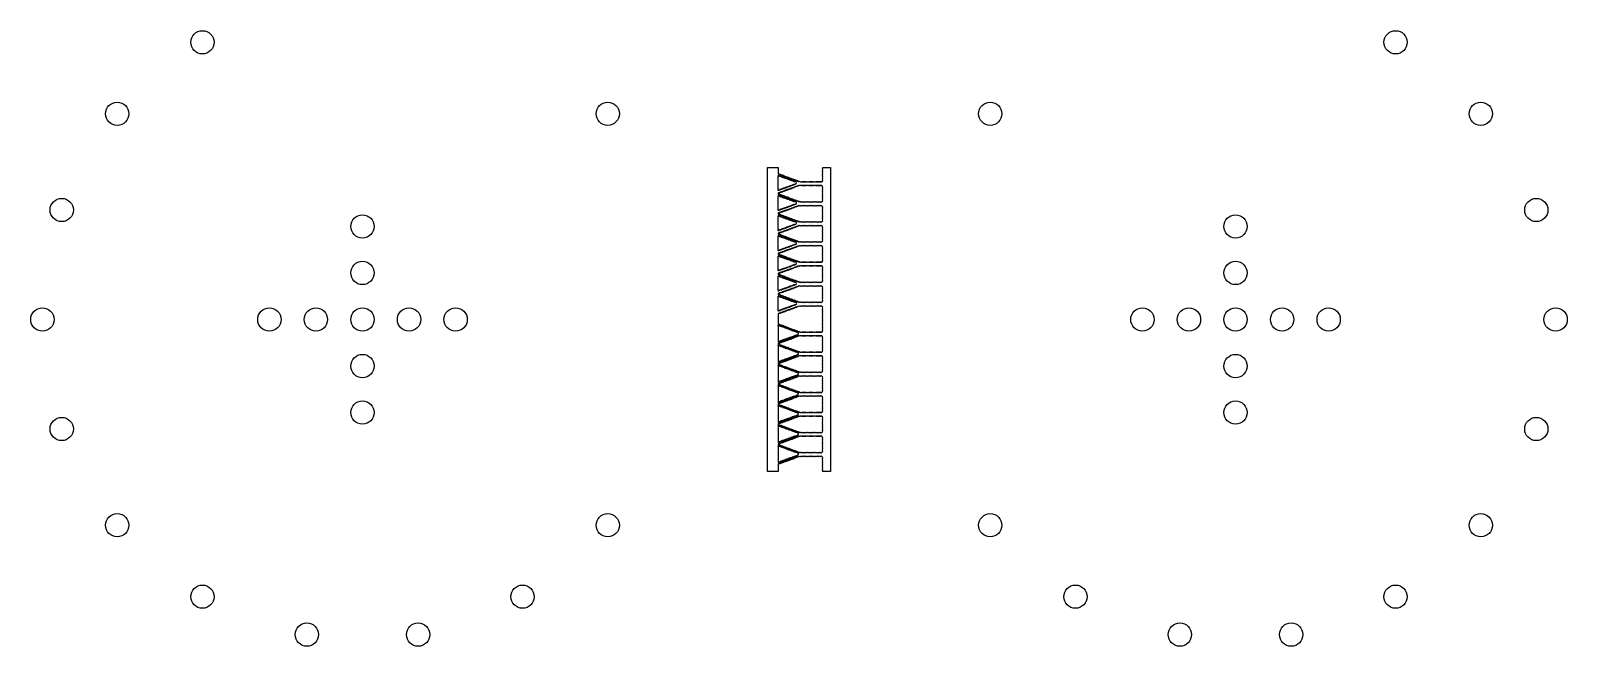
# Model space of a CAD drawing. Header units: millimetres. Extents: x -47.5 to 47.5, y -38.1 to 38.1.
# Drawn here: x -16.1 to -2.9, y -38.06 to -32.77 of the extents above; entities that cross this region are included whole.
import ezdxf

# ---------------------------------------------------------------- set-up
doc = ezdxf.new("R2010")
doc.units = ezdxf.units.MM
doc.header["$MEASUREMENT"] = 0
doc.layers.add('L1', color=7, linetype='Continuous')

msp = doc.modelspace()

# ---------------------------------------------------------------- linework, layer by layer
at = {"layer": 'L1'}
for points in [[(-9.507, -34.058, 1), (-9.496, -34.062), (-9.496, -34.062, 0.93803), (-9.484, -34.062, 0.92653), (-9.472, -34.062, 0.92653), (-9.46, -34.062, 0.92653), (-9.448, -34.062, 0.92653), (-9.436, -34.062, 0.92653), (-9.424, -34.062, 0.92653), (-9.412, -34.062, 0.92653), (-9.4, -34.062, 0.92653), (-9.388, -34.062, 0.92653), (-9.376, -34.062, 0.92653), (-9.364, -34.062, 0.92653), (-9.352, -34.062, 0.92653), (-9.34, -34.062, 0.92653), (-9.328, -34.062, 0.92653), (-9.316, -34.062, 0.92653), (-9.304, -34.062, 0.92653), (-9.304, -34.05, 0.92653), (-9.304, -34.038, 0.92653), (-9.304, -34.026, 0.92653), (-9.304, -34.014, 0.92653), (-9.304, -34.002, 0.92653), (-9.304, -33.99, 0.92653), (-9.304, -33.978, 0.92653), (-9.304, -33.966, 0.92653), (-9.304, -33.954, 0.574857), (-9.3, -33.945), (-9.283, -33.945), (-9.233, -33.945), (-9.233, -36.555), (-9.283, -36.555), (-9.299, -36.555, 0.315345), (-9.304, -36.551, 0.92653), (-9.304, -36.539, 0.92653), (-9.304, -36.527, 0.92653), (-9.304, -36.515, 0.92653), (-9.304, -36.503, 0.92653), (-9.304, -36.491, 0.92653), (-9.304, -36.479, 0.92653), (-9.304, -36.467, 0.92653), (-9.304, -36.455, 0.92653), (-9.304, -36.443, 0.92653), (-9.304, -36.431, 0.92653), (-9.316, -36.431, 0.92653), (-9.328, -36.431, 0.92653), (-9.34, -36.431, 0.92653), (-9.352, -36.431, 0.92653), (-9.364, -36.431, 0.92653), (-9.376, -36.431, 0.92653), (-9.388, -36.431, 0.92653), (-9.4, -36.431, 0.92653), (-9.412, -36.431, 0.92653), (-9.424, -36.431, 0.92653), (-9.436, -36.431, 0.92653), (-9.448, -36.431, 0.92653), (-9.46, -36.431, 0.92653), (-9.472, -36.431, 0.92653), (-9.484, -36.431, 0.92653), (-9.496, -36.431, 0.760576), (-9.507, -36.429, 0.667376), (-9.515, -36.436, 1), (-9.526, -36.44, 1), (-9.538, -36.444, 1), (-9.549, -36.449, 1), (-9.56, -36.453, 1), (-9.571, -36.457, 1), (-9.583, -36.461, 1), (-9.594, -36.465, 1), (-9.605, -36.469, 1), (-9.617, -36.473, 1), (-9.628, -36.477, 1), (-9.639, -36.481, 1), (-9.65, -36.486, 1), (-9.662, -36.49, 1), (-9.673, -36.494, 0.531679), (-9.683, -36.491), (-9.683, -36.501), (-9.683, -36.555), (-9.693, -36.555), (-9.703, -36.555), (-9.723, -36.555), (-9.773, -36.555), (-9.773, -33.945), (-9.723, -33.945), (-9.703, -33.945), (-9.693, -33.945), (-9.683, -33.945), (-9.682, -34, 0.331003), (-9.676, -33.996, 1), (-9.665, -34, 1), (-9.654, -34.004, 1), (-9.643, -34.008, 1), (-9.631, -34.012, 1), (-9.62, -34.017, 1), (-9.609, -34.021, 1), (-9.597, -34.025, 1), (-9.586, -34.029, 1), (-9.575, -34.033, 1), (-9.564, -34.037, 1), (-9.552, -34.041, 1), (-9.541, -34.045, 1), (-9.53, -34.049, 1), (-9.518, -34.054, 1)], [(-9.571, -34.058, 1), (-9.582, -34.054, 1), (-9.594, -34.05, 1), (-9.605, -34.045, 1), (-9.616, -34.041, 1), (-9.627, -34.037, 1), (-9.639, -34.033, 1), (-9.65, -34.029, 1), (-9.661, -34.025, 1), (-9.673, -34.021, 1), (-9.684, -34.017), (-9.684, -34.136, 1), (-9.673, -34.132, 1), (-9.661, -34.128, 1), (-9.65, -34.123, 1), (-9.639, -34.119, 1), (-9.627, -34.115, 1), (-9.616, -34.111, 1), (-9.605, -34.107, 1), (-9.594, -34.103, 1), (-9.582, -34.099, 1), (-9.571, -34.095, 1), (-9.56, -34.091, 1), (-9.549, -34.087, 1), (-9.537, -34.082, 1.225852), (-9.527, -34.076, 1.225852), (-9.537, -34.07, 1), (-9.549, -34.066, 1), (-9.56, -34.062, 1)], [(-9.571, -34.23, 1), (-9.582, -34.226, 1), (-9.594, -34.222, 1), (-9.605, -34.218, 1), (-9.616, -34.214, 1), (-9.627, -34.21, 1), (-9.639, -34.206, 1), (-9.65, -34.202, 1), (-9.661, -34.198, 1), (-9.673, -34.194, 1), (-9.684, -34.189), (-9.684, -34.308, 1), (-9.673, -34.304, 1), (-9.661, -34.3, 1), (-9.65, -34.296, 1), (-9.639, -34.292, 1), (-9.627, -34.288, 1), (-9.616, -34.284, 1), (-9.605, -34.28, 1), (-9.594, -34.276, 1), (-9.582, -34.272, 1), (-9.571, -34.267, 1), (-9.56, -34.263, 1), (-9.549, -34.259, 1), (-9.537, -34.255, 1.225852), (-9.527, -34.249, 1.225852), (-9.537, -34.243, 1), (-9.549, -34.239, 1), (-9.56, -34.235, 1)], [(-9.304, -34.235, 0.92653), (-9.304, -34.223, 0.92653), (-9.304, -34.211, 0.92653), (-9.304, -34.199, 0.92653), (-9.304, -34.187, 0.92653), (-9.304, -34.175, 0.92653), (-9.304, -34.163, 0.92653), (-9.304, -34.151, 0.92653), (-9.304, -34.139, 0.92653), (-9.304, -34.127, 0.92653), (-9.304, -34.115, 0.92653), (-9.304, -34.103, 0.92653), (-9.316, -34.103, 0.92653), (-9.328, -34.103, 0.92653), (-9.34, -34.103, 0.92653), (-9.352, -34.103, 0.92653), (-9.364, -34.103, 0.92653), (-9.376, -34.103, 0.92653), (-9.388, -34.103, 0.92653), (-9.4, -34.103, 0.92653), (-9.412, -34.103, 0.92653), (-9.424, -34.103, 0.92653), (-9.436, -34.103, 0.92653), (-9.448, -34.103, 0.92653), (-9.46, -34.103, 0.92653), (-9.472, -34.103, 0.92653), (-9.484, -34.103, 0.92653), (-9.496, -34.103, 0.760576), (-9.507, -34.101, 0.667376), (-9.515, -34.108, 1), (-9.526, -34.112, 1), (-9.538, -34.117, 1), (-9.549, -34.121, 1), (-9.56, -34.125, 1), (-9.571, -34.129, 1), (-9.583, -34.133, 1), (-9.594, -34.137, 1), (-9.605, -34.141, 1), (-9.617, -34.145, 1), (-9.628, -34.149, 1), (-9.639, -34.154, 1), (-9.65, -34.158, 1), (-9.662, -34.162, 1), (-9.673, -34.166, 0.531679), (-9.683, -34.163), (-9.683, -34.173, 0.342827), (-9.676, -34.169, 1), (-9.665, -34.173, 1), (-9.654, -34.177, 1), (-9.643, -34.181, 1), (-9.631, -34.185, 1), (-9.62, -34.189, 1), (-9.609, -34.193, 1), (-9.597, -34.197, 1), (-9.586, -34.202, 1), (-9.575, -34.206, 1), (-9.564, -34.21, 1), (-9.552, -34.214, 1), (-9.541, -34.218, 1), (-9.53, -34.222, 1), (-9.518, -34.226, 1), (-9.507, -34.23, 1), (-9.496, -34.234), (-9.496, -34.235, 0.93803), (-9.484, -34.235, 0.92653), (-9.472, -34.235, 0.92653), (-9.46, -34.235, 0.92653), (-9.448, -34.235, 0.92653), (-9.436, -34.235, 0.92653), (-9.424, -34.235, 0.92653), (-9.412, -34.235, 0.92653), (-9.4, -34.235, 0.92653), (-9.388, -34.235, 0.92653), (-9.376, -34.235, 0.92653), (-9.364, -34.235, 0.92653), (-9.352, -34.235, 0.92653), (-9.34, -34.235, 0.92653), (-9.328, -34.235, 0.92653), (-9.316, -34.235, 0.92653), (-9.304, -34.235, -26.022609)], [(-9.304, -34.407, 0.92653), (-9.304, -34.395, 0.92653), (-9.304, -34.383, 0.92653), (-9.304, -34.372, 0.92653), (-9.304, -34.36, 0.92653), (-9.304, -34.348, 0.92653), (-9.304, -34.336, 0.92653), (-9.304, -34.324, 0.92653), (-9.304, -34.312, 0.92653), (-9.304, -34.3, 0.92653), (-9.304, -34.288, 0.92653), (-9.304, -34.276, 0.92653), (-9.316, -34.276, 0.92653), (-9.328, -34.276, 0.92653), (-9.34, -34.276, 0.92653), (-9.352, -34.276, 0.92653), (-9.364, -34.276, 0.92653), (-9.376, -34.276, 0.92653), (-9.388, -34.276, 0.92653), (-9.4, -34.276, 0.92653), (-9.412, -34.276, 0.92653), (-9.424, -34.276, 0.92653), (-9.436, -34.276, 0.92653), (-9.448, -34.276, 0.92653), (-9.46, -34.276, 0.92653), (-9.472, -34.276, 0.92653), (-9.484, -34.276, 0.92653), (-9.496, -34.276, 0.760576), (-9.507, -34.274, 0.667376), (-9.515, -34.281, 1), (-9.526, -34.285, 1), (-9.538, -34.289, 1), (-9.549, -34.293, 1), (-9.56, -34.297, 1), (-9.571, -34.302, 1), (-9.583, -34.306, 1), (-9.594, -34.31, 1), (-9.605, -34.314, 1), (-9.617, -34.318, 1), (-9.628, -34.322, 1), (-9.639, -34.326, 1), (-9.65, -34.33, 1), (-9.662, -34.334, 1), (-9.673, -34.339, 0.531679), (-9.683, -34.336), (-9.683, -34.345, 0.342827), (-9.676, -34.341, 1), (-9.665, -34.346, 1), (-9.654, -34.35, 1), (-9.643, -34.354, 1), (-9.631, -34.358, 1), (-9.62, -34.362, 1), (-9.609, -34.366, 1), (-9.597, -34.37, 1), (-9.586, -34.374, 1), (-9.575, -34.378, 1), (-9.564, -34.383, 1), (-9.552, -34.387, 1), (-9.541, -34.391, 1), (-9.53, -34.395, 1), (-9.518, -34.399, 1), (-9.507, -34.403, 1), (-9.496, -34.407), (-9.496, -34.407, 0.93803), (-9.484, -34.407, 0.92653), (-9.472, -34.407, 0.92653), (-9.46, -34.407, 0.92653), (-9.448, -34.407, 0.92653), (-9.436, -34.407, 0.92653), (-9.424, -34.407, 0.92653), (-9.412, -34.407, 0.92653), (-9.4, -34.407, 0.92653), (-9.388, -34.407, 0.92653), (-9.376, -34.407, 0.92653), (-9.364, -34.407, 0.92653), (-9.352, -34.407, 0.92653), (-9.34, -34.407, 0.92653), (-9.328, -34.407, 0.92653), (-9.316, -34.407, 0.92653), (-9.304, -34.407, -26.022609)], [(-9.571, -34.403, 1), (-9.582, -34.399, 1), (-9.594, -34.395, 1), (-9.605, -34.391, 1), (-9.616, -34.387, 1), (-9.627, -34.383, 1), (-9.639, -34.379, 1), (-9.65, -34.374, 1), (-9.661, -34.37, 1), (-9.673, -34.366, 1), (-9.684, -34.362), (-9.684, -34.481, 1), (-9.673, -34.477, 1), (-9.661, -34.473, 1), (-9.65, -34.469, 1), (-9.639, -34.465, 1), (-9.627, -34.461, 1), (-9.616, -34.457, 1), (-9.605, -34.452, 1), (-9.594, -34.448, 1), (-9.582, -34.444, 1), (-9.571, -34.44, 1), (-9.56, -34.436, 1), (-9.549, -34.432, 1), (-9.537, -34.428, 1.225852), (-9.527, -34.422, 1.225852), (-9.537, -34.415, 1), (-9.549, -34.411, 1), (-9.56, -34.407, 1)], [(-9.304, -34.58, 0.92653), (-9.304, -34.568, 0.92653), (-9.304, -34.556, 0.92653), (-9.304, -34.544, 0.92653), (-9.304, -34.532, 0.92653), (-9.304, -34.52, 0.92653), (-9.304, -34.508, 0.92653), (-9.304, -34.496, 0.92653), (-9.304, -34.484, 0.92653), (-9.304, -34.472, 0.92653), (-9.304, -34.46, 0.92653), (-9.304, -34.449, 0.92653), (-9.316, -34.449, 0.92653), (-9.328, -34.449, 0.92653), (-9.34, -34.449, 0.92653), (-9.352, -34.449, 0.92653), (-9.364, -34.449, 0.92653), (-9.376, -34.449, 0.92653), (-9.388, -34.449, 0.92653), (-9.4, -34.449, 0.92653), (-9.412, -34.449, 0.92653), (-9.424, -34.449, 0.92653), (-9.436, -34.449, 0.92653), (-9.448, -34.449, 0.92653), (-9.46, -34.449, 0.92653), (-9.472, -34.449, 0.92653), (-9.484, -34.449, 0.92653), (-9.496, -34.449, 0.760576), (-9.507, -34.446, 0.667376), (-9.515, -34.454, 1), (-9.526, -34.458, 1), (-9.538, -34.462, 1), (-9.549, -34.466, 1), (-9.56, -34.47, 1), (-9.571, -34.474, 1), (-9.583, -34.478, 1), (-9.594, -34.483, 1), (-9.605, -34.487, 1), (-9.617, -34.491, 1), (-9.628, -34.495, 1), (-9.639, -34.499, 1), (-9.65, -34.503, 1), (-9.662, -34.507, 1), (-9.673, -34.511, 0.531679), (-9.683, -34.509), (-9.683, -34.518, 0.342827), (-9.676, -34.514, 1), (-9.665, -34.518, 1), (-9.654, -34.522, 1), (-9.643, -34.526, 1), (-9.631, -34.531, 1), (-9.62, -34.535, 1), (-9.609, -34.539, 1), (-9.597, -34.543, 1), (-9.586, -34.547, 1), (-9.575, -34.551, 1), (-9.564, -34.555, 1), (-9.552, -34.559, 1), (-9.541, -34.563, 1), (-9.53, -34.568, 1), (-9.518, -34.572, 1), (-9.507, -34.576, 1), (-9.496, -34.58), (-9.496, -34.58, 0.93803), (-9.484, -34.58, 0.92653), (-9.472, -34.58, 0.92653), (-9.46, -34.58, 0.92653), (-9.448, -34.58, 0.92653), (-9.436, -34.58, 0.92653), (-9.424, -34.58, 0.92653), (-9.412, -34.58, 0.92653), (-9.4, -34.58, 0.92653), (-9.388, -34.58, 0.92653), (-9.376, -34.58, 0.92653), (-9.364, -34.58, 0.92653), (-9.352, -34.58, 0.92653), (-9.34, -34.58, 0.92653), (-9.328, -34.58, 0.92653), (-9.316, -34.58, 0.92653), (-9.304, -34.58, -26.022609)], [(-9.571, -34.576, 1), (-9.582, -34.572, 1), (-9.594, -34.568, 1), (-9.605, -34.564, 1), (-9.616, -34.559, 1), (-9.627, -34.555, 1), (-9.639, -34.551, 1), (-9.65, -34.547, 1), (-9.661, -34.543, 1), (-9.673, -34.539, 1), (-9.684, -34.535), (-9.684, -34.654, 1), (-9.673, -34.65, 1), (-9.661, -34.646, 1), (-9.65, -34.642, 1), (-9.639, -34.637, 1), (-9.627, -34.633, 1), (-9.616, -34.629, 1), (-9.605, -34.625, 1), (-9.594, -34.621, 1), (-9.582, -34.617, 1), (-9.571, -34.613, 1), (-9.56, -34.609, 1), (-9.549, -34.605, 1), (-9.537, -34.601, 1.225852), (-9.527, -34.594, 1.225852), (-9.537, -34.588, 1), (-9.549, -34.584, 1), (-9.56, -34.58, 1)], [(-9.571, -34.749, 1), (-9.582, -34.744, 1), (-9.594, -34.74, 1), (-9.605, -34.736, 1), (-9.616, -34.732, 1), (-9.627, -34.728, 1), (-9.639, -34.724, 1), (-9.65, -34.72, 1), (-9.661, -34.716, 1), (-9.673, -34.712, 1), (-9.684, -34.708), (-9.684, -34.827, 1), (-9.673, -34.822, 1), (-9.661, -34.818, 1), (-9.65, -34.814, 1), (-9.639, -34.81, 1), (-9.627, -34.806, 1), (-9.616, -34.802, 1), (-9.605, -34.798, 1), (-9.594, -34.794, 1), (-9.582, -34.79, 1), (-9.571, -34.786, 1), (-9.56, -34.781, 1), (-9.549, -34.777, 1), (-9.537, -34.773, 1.225852), (-9.527, -34.767, 1.225852), (-9.537, -34.761, 1), (-9.549, -34.757, 1), (-9.56, -34.753, 1)], [(-9.304, -34.753, 0.92653), (-9.304, -34.741, 0.92653), (-9.304, -34.729, 0.92653), (-9.304, -34.717, 0.92653), (-9.304, -34.705, 0.92653), (-9.304, -34.693, 0.92653), (-9.304, -34.681, 0.92653), (-9.304, -34.669, 0.92653), (-9.304, -34.657, 0.92653), (-9.304, -34.645, 0.92653), (-9.304, -34.633, 0.92653), (-9.304, -34.621, 0.92653), (-9.316, -34.621, 0.92653), (-9.328, -34.621, 0.92653), (-9.34, -34.621, 0.92653), (-9.352, -34.621, 0.92653), (-9.364, -34.621, 0.92653), (-9.376, -34.621, 0.92653), (-9.388, -34.621, 0.92653), (-9.4, -34.621, 0.92653), (-9.412, -34.621, 0.92653), (-9.424, -34.621, 0.92653), (-9.436, -34.621, 0.92653), (-9.448, -34.621, 0.92653), (-9.46, -34.621, 0.92653), (-9.472, -34.621, 0.92653), (-9.484, -34.621, 0.92653), (-9.496, -34.621, 0.760576), (-9.507, -34.619, 0.667376), (-9.515, -34.626, 1), (-9.526, -34.631, 1), (-9.538, -34.635, 1), (-9.549, -34.639, 1), (-9.56, -34.643, 1), (-9.571, -34.647, 1), (-9.583, -34.651, 1), (-9.594, -34.655, 1), (-9.605, -34.659, 1), (-9.617, -34.663, 1), (-9.628, -34.668, 1), (-9.639, -34.672, 1), (-9.65, -34.676, 1), (-9.662, -34.68, 1), (-9.673, -34.684, 0.531679), (-9.683, -34.682), (-9.683, -34.691, 0.342827), (-9.676, -34.687, 1), (-9.665, -34.691, 1), (-9.654, -34.695, 1), (-9.643, -34.699, 1), (-9.631, -34.703, 1), (-9.62, -34.707, 1), (-9.609, -34.711, 1), (-9.597, -34.716, 1), (-9.586, -34.72, 1), (-9.575, -34.724, 1), (-9.564, -34.728, 1), (-9.552, -34.732, 1), (-9.541, -34.736, 1), (-9.53, -34.74, 1), (-9.518, -34.744, 1), (-9.507, -34.748, 1), (-9.496, -34.753), (-9.496, -34.753, 0.93803), (-9.484, -34.753, 0.92653), (-9.472, -34.753, 0.92653), (-9.46, -34.753, 0.92653), (-9.448, -34.753, 0.92653), (-9.436, -34.753, 0.92653), (-9.424, -34.753, 0.92653), (-9.412, -34.753, 0.92653), (-9.4, -34.753, 0.92653), (-9.388, -34.753, 0.92653), (-9.376, -34.753, 0.92653), (-9.364, -34.753, 0.92653), (-9.352, -34.753, 0.92653), (-9.34, -34.753, 0.92653), (-9.328, -34.753, 0.92653), (-9.316, -34.753, 0.92653), (-9.304, -34.753, -26.022609)], [(-9.304, -34.926, 0.92653), (-9.304, -34.914, 0.92653), (-9.304, -34.902, 0.92653), (-9.304, -34.89, 0.92653), (-9.304, -34.878, 0.92653), (-9.304, -34.866, 0.92653), (-9.304, -34.854, 0.92653), (-9.304, -34.842, 0.92653), (-9.304, -34.83, 0.92653), (-9.304, -34.818, 0.92653), (-9.304, -34.806, 0.92653), (-9.304, -34.794, 0.92653), (-9.316, -34.794, 0.92653), (-9.328, -34.794, 0.92653), (-9.34, -34.794, 0.92653), (-9.352, -34.794, 0.92653), (-9.364, -34.794, 0.92653), (-9.376, -34.794, 0.92653), (-9.388, -34.794, 0.92653), (-9.4, -34.794, 0.92653), (-9.412, -34.794, 0.92653), (-9.424, -34.794, 0.92653), (-9.436, -34.794, 0.92653), (-9.448, -34.794, 0.92653), (-9.46, -34.794, 0.92653), (-9.472, -34.794, 0.92653), (-9.484, -34.794, 0.92653), (-9.496, -34.794, 0.760576), (-9.507, -34.792, 0.667376), (-9.515, -34.799, 1), (-9.526, -34.803, 1), (-9.538, -34.807, 1), (-9.549, -34.811, 1), (-9.56, -34.816, 1), (-9.571, -34.82, 1), (-9.583, -34.824, 1), (-9.594, -34.828, 1), (-9.605, -34.832, 1), (-9.617, -34.836, 1), (-9.628, -34.84, 1), (-9.639, -34.844, 1), (-9.65, -34.848, 1), (-9.662, -34.853, 1), (-9.673, -34.857, 0.531679), (-9.683, -34.854), (-9.683, -34.863, 0.342827), (-9.676, -34.86, 1), (-9.665, -34.864, 1), (-9.654, -34.868, 1), (-9.643, -34.872, 1), (-9.631, -34.876, 1), (-9.62, -34.88, 1), (-9.609, -34.884, 1), (-9.597, -34.888, 1), (-9.586, -34.892, 1), (-9.575, -34.897, 1), (-9.564, -34.901, 1), (-9.552, -34.905, 1), (-9.541, -34.909, 1), (-9.53, -34.913, 1), (-9.518, -34.917, 1), (-9.507, -34.921, 1), (-9.496, -34.925), (-9.496, -34.925, 0.93803), (-9.484, -34.926, 0.92653), (-9.472, -34.926, 0.92653), (-9.46, -34.926, 0.92653), (-9.448, -34.926, 0.92653), (-9.436, -34.926, 0.92653), (-9.424, -34.926, 0.92653), (-9.412, -34.926, 0.92653), (-9.4, -34.926, 0.92653), (-9.388, -34.926, 0.92653), (-9.376, -34.926, 0.92653), (-9.364, -34.926, 0.92653), (-9.352, -34.926, 0.92653), (-9.34, -34.926, 0.92653), (-9.328, -34.926, 0.92653), (-9.316, -34.926, 0.92653), (-9.304, -34.926, -26.022609)], [(-9.571, -34.921, 1), (-9.582, -34.917, 1), (-9.594, -34.913, 1), (-9.605, -34.909, 1), (-9.616, -34.905, 1), (-9.627, -34.901, 1), (-9.639, -34.897, 1), (-9.65, -34.893, 1), (-9.661, -34.888, 1), (-9.673, -34.884, 1), (-9.684, -34.88), (-9.684, -34.999, 1), (-9.673, -34.995, 1), (-9.661, -34.991, 1), (-9.65, -34.987, 1), (-9.639, -34.983, 1), (-9.627, -34.979, 1), (-9.616, -34.975, 1), (-9.605, -34.971, 1), (-9.594, -34.966, 1), (-9.582, -34.962, 1), (-9.571, -34.958, 1), (-9.56, -34.954, 1), (-9.549, -34.95, 1), (-9.537, -34.946, 1.225852), (-9.527, -34.94, 1.225852), (-9.537, -34.934, 1), (-9.549, -34.929, 1), (-9.56, -34.925, 1)], [(-9.304, -34.967, 0.92653), (-9.316, -34.967, 0.92653), (-9.328, -34.967, 0.92653), (-9.34, -34.967, 0.92653), (-9.352, -34.967, 0.92653), (-9.364, -34.967, 0.92653), (-9.376, -34.967, 0.92653), (-9.388, -34.967, 0.92653), (-9.4, -34.967, 0.92653), (-9.412, -34.967, 0.92653), (-9.424, -34.967, 0.92653), (-9.436, -34.967, 0.92653), (-9.448, -34.967, 0.92653), (-9.46, -34.967, 0.92653), (-9.472, -34.967, 0.92653), (-9.484, -34.967, 0.92653), (-9.496, -34.967, 0.760576), (-9.507, -34.964, 0.667376), (-9.515, -34.972, 1), (-9.526, -34.976, 1), (-9.538, -34.98, 1), (-9.549, -34.984, 1), (-9.56, -34.988, 1), (-9.571, -34.992, 1), (-9.583, -34.997, 1), (-9.594, -35.001, 1), (-9.605, -35.005, 1), (-9.617, -35.009, 1), (-9.628, -35.013, 1), (-9.639, -35.017, 1), (-9.65, -35.021, 1), (-9.662, -35.025, 1), (-9.673, -35.029, 0.531679), (-9.683, -35.027), (-9.683, -35.036, 0.342827), (-9.676, -35.032, 1), (-9.665, -35.036, 1), (-9.654, -35.04, 1), (-9.643, -35.045, 1), (-9.631, -35.049, 1), (-9.62, -35.053, 1), (-9.609, -35.057, 1), (-9.597, -35.061, 1), (-9.586, -35.065, 1), (-9.575, -35.069, 1), (-9.564, -35.073, 1), (-9.552, -35.077, 1), (-9.541, -35.082, 1), (-9.53, -35.086, 1), (-9.518, -35.09, 1), (-9.507, -35.094, 1), (-9.496, -35.098), (-9.496, -35.098, 0.93803), (-9.484, -35.098, 0.92653), (-9.472, -35.098, 0.92653), (-9.46, -35.098, 0.92653), (-9.448, -35.098, 0.92653), (-9.436, -35.098, 0.92653), (-9.424, -35.098, 0.92653), (-9.412, -35.098, 0.92653), (-9.4, -35.098, 0.92653), (-9.388, -35.098, 0.92653), (-9.376, -35.098, 0.92653), (-9.364, -35.098, 0.92653), (-9.352, -35.098, 0.92653), (-9.34, -35.098, 0.92653), (-9.328, -35.098, 0.92653), (-9.316, -35.098, 0.92653), (-9.304, -35.098, 0.92653), (-9.304, -35.086, 0.92653), (-9.304, -35.074, 0.92653), (-9.304, -35.062, 0.92653), (-9.304, -35.05, 0.92653), (-9.304, -35.038, 0.92653), (-9.304, -35.026, 0.92653), (-9.304, -35.014, 0.92653), (-9.304, -35.003, 0.92653), (-9.304, -34.991, 0.92653), (-9.304, -34.979, 0.92653), (-9.304, -34.967, 1.079928)], [(-9.571, -35.094, 1), (-9.582, -35.09, 1), (-9.594, -35.086, 1), (-9.605, -35.082, 1), (-9.616, -35.078, 1), (-9.627, -35.073, 1), (-9.639, -35.069, 1), (-9.65, -35.065, 1), (-9.661, -35.061, 1), (-9.673, -35.057, 1), (-9.684, -35.053), (-9.684, -35.172, 1), (-9.673, -35.168, 1), (-9.661, -35.164, 1), (-9.65, -35.16, 1), (-9.639, -35.156, 1), (-9.627, -35.151, 1), (-9.616, -35.147, 1), (-9.605, -35.143, 1), (-9.594, -35.139, 1), (-9.582, -35.135, 1), (-9.571, -35.131, 1), (-9.56, -35.127, 1), (-9.549, -35.123, 1), (-9.537, -35.119, 1.225852), (-9.527, -35.112, 1.225852), (-9.537, -35.106, 1), (-9.549, -35.102, 1), (-9.56, -35.098, 1)], [(-9.304, -35.331, 0.92653), (-9.304, -35.319, 0.92653), (-9.304, -35.307, 0.92653), (-9.304, -35.295, 0.92653), (-9.304, -35.283, 0.92653), (-9.304, -35.271, 0.92653), (-9.304, -35.259, 0.92653), (-9.304, -35.247, 0.92653), (-9.304, -35.235, 0.92653), (-9.304, -35.223, 0.92653), (-9.304, -35.211, 0.92653), (-9.304, -35.199, 0.92653), (-9.304, -35.187, 0.92653), (-9.304, -35.175, 0.92653), (-9.304, -35.163, 0.92653), (-9.304, -35.151, 0.92653), (-9.304, -35.139, 0.92653), (-9.316, -35.139, 0.92653), (-9.328, -35.139, 0.92653), (-9.34, -35.139, 0.92653), (-9.352, -35.139, 0.92653), (-9.364, -35.139, 0.92653), (-9.376, -35.139, 0.92653), (-9.388, -35.139, 0.92653), (-9.4, -35.139, 0.92653), (-9.412, -35.139, 0.92653), (-9.424, -35.139, 0.92653), (-9.436, -35.139, 0.92653), (-9.448, -35.139, 0.92653), (-9.46, -35.139, 0.92653), (-9.472, -35.139, 0.92653), (-9.484, -35.139, 0.92653), (-9.496, -35.139, 0.760576), (-9.507, -35.137, 0.667376), (-9.515, -35.145, 1), (-9.526, -35.149, 1), (-9.538, -35.153, 1), (-9.549, -35.157, 1), (-9.56, -35.161, 1), (-9.571, -35.165, 1), (-9.583, -35.169, 1), (-9.594, -35.173, 1), (-9.605, -35.177, 1), (-9.617, -35.182, 1), (-9.628, -35.186, 1), (-9.639, -35.19, 1), (-9.65, -35.194, 1), (-9.662, -35.198, 1), (-9.673, -35.202, 0.531679), (-9.683, -35.2), (-9.683, -35.292, 0.342827), (-9.676, -35.288, 1), (-9.665, -35.292, 1), (-9.654, -35.296, 1), (-9.643, -35.3, 1), (-9.631, -35.304, 1), (-9.62, -35.308, 1), (-9.609, -35.312, 1), (-9.597, -35.316, 1), (-9.586, -35.321, 1), (-9.575, -35.325, 1), (-9.564, -35.329, 1), (-9.552, -35.333, 1), (-9.541, -35.337, 1), (-9.53, -35.341, 1), (-9.518, -35.345, 1), (-9.507, -35.349, 1), (-9.496, -35.353), (-9.496, -35.354, 0.93803), (-9.484, -35.354, 0.92653), (-9.472, -35.354, 0.92653), (-9.46, -35.354, 0.92653), (-9.448, -35.354, 0.92653), (-9.436, -35.354, 0.92653), (-9.424, -35.354, 0.92653), (-9.412, -35.354, 0.92653), (-9.4, -35.354, 0.92653), (-9.388, -35.354, 0.92653), (-9.376, -35.354, 0.92653), (-9.364, -35.354, 0.92653), (-9.352, -35.354, 0.92653), (-9.34, -35.354, 0.92653), (-9.328, -35.354, 0.92653), (-9.316, -35.354, 0.849306), (-9.304, -35.355, 1), (-9.304, -35.343, 0.92653)], [(-9.68, -35.437, 1), (-9.669, -35.433, 1), (-9.658, -35.429, 1), (-9.647, -35.425, 1), (-9.635, -35.42, 1), (-9.624, -35.416, 1), (-9.613, -35.412, 1), (-9.602, -35.408, 1), (-9.59, -35.404, 1), (-9.579, -35.4, 1), (-9.568, -35.396, 1), (-9.556, -35.392, 1), (-9.545, -35.388, 1), (-9.534, -35.383, 1), (-9.523, -35.379, 1), (-9.511, -35.375, 0.711168), (-9.513, -35.364, 0.897152), (-9.524, -35.361, 1), (-9.536, -35.357, 1), (-9.547, -35.353, 1), (-9.558, -35.349, 1), (-9.569, -35.345, 1), (-9.581, -35.341, 1), (-9.592, -35.337, 1), (-9.603, -35.332, 1), (-9.615, -35.328, 1), (-9.626, -35.324, 1), (-9.637, -35.32, 1), (-9.648, -35.316, 1), (-9.66, -35.312, 1), (-9.671, -35.308, 1), (-9.682, -35.304, 0.21955), (-9.683, -35.299), (-9.683, -35.444, 0.335449)], [(-9.304, -35.526, 0.92653), (-9.304, -35.514, 0.92653), (-9.304, -35.502, 0.92653), (-9.304, -35.49, 0.92653), (-9.304, -35.479, 0.92653), (-9.304, -35.467, 0.92653), (-9.304, -35.455, 0.92653), (-9.304, -35.443, 0.92653), (-9.304, -35.431, 0.92653), (-9.304, -35.419, 0.92653), (-9.304, -35.407, 0.92653), (-9.304, -35.395, 0.92653), (-9.316, -35.395, 0.92653), (-9.328, -35.395, 0.92653), (-9.34, -35.395, 0.92653), (-9.352, -35.395, 0.92653), (-9.364, -35.395, 0.92653), (-9.376, -35.395, 0.92653), (-9.388, -35.395, 0.92653), (-9.4, -35.395, 0.92653), (-9.412, -35.395, 0.92653), (-9.424, -35.395, 0.92653), (-9.436, -35.395, 0.92653), (-9.448, -35.395, 0.92653), (-9.46, -35.395, 0.92653), (-9.472, -35.395, 0.92653), (-9.484, -35.395, 0.92653), (-9.496, -35.395, 0.760576), (-9.507, -35.393, 0.667376), (-9.515, -35.4, 1), (-9.526, -35.404, 1), (-9.538, -35.408, 1), (-9.549, -35.412, 1), (-9.56, -35.416, 1), (-9.571, -35.421, 1), (-9.583, -35.425, 1), (-9.594, -35.429, 1), (-9.605, -35.433, 1), (-9.617, -35.437, 1), (-9.628, -35.441, 1), (-9.639, -35.445, 1), (-9.65, -35.449, 1), (-9.662, -35.453, 1), (-9.673, -35.458, 0.531679), (-9.683, -35.455), (-9.683, -35.464, 0.342827), (-9.676, -35.46, 1), (-9.665, -35.465, 1), (-9.654, -35.469, 1), (-9.643, -35.473, 1), (-9.631, -35.477, 1), (-9.62, -35.481, 1), (-9.609, -35.485, 1), (-9.597, -35.489, 1), (-9.586, -35.493, 1), (-9.575, -35.497, 1), (-9.564, -35.501, 1), (-9.552, -35.506, 1), (-9.541, -35.51, 1), (-9.53, -35.514, 1), (-9.518, -35.518, 1), (-9.507, -35.522, 1), (-9.496, -35.526), (-9.496, -35.526, 0.93803), (-9.484, -35.526, 0.92653), (-9.472, -35.526, 0.92653), (-9.46, -35.526, 0.92653), (-9.448, -35.526, 0.92653), (-9.436, -35.526, 0.92653), (-9.424, -35.526, 0.92653), (-9.412, -35.526, 0.92653), (-9.4, -35.526, 0.92653), (-9.388, -35.526, 0.92653), (-9.376, -35.526, 0.92653), (-9.364, -35.526, 0.92653), (-9.352, -35.526, 0.92653), (-9.34, -35.526, 0.92653), (-9.328, -35.526, 0.92653), (-9.316, -35.526, 0.92653), (-9.304, -35.526, -26.022591)], [(-9.68, -35.61, 1), (-9.669, -35.605, 1), (-9.658, -35.601, 1), (-9.647, -35.597, 1), (-9.635, -35.593, 1), (-9.624, -35.589, 1), (-9.613, -35.585, 1), (-9.602, -35.581, 1), (-9.59, -35.577, 1), (-9.579, -35.573, 1), (-9.568, -35.568, 1), (-9.556, -35.564, 1), (-9.545, -35.56, 1), (-9.534, -35.556, 1), (-9.523, -35.552, 1), (-9.511, -35.548, 0.711168), (-9.513, -35.537, 0.897152), (-9.524, -35.534, 1), (-9.536, -35.53, 1), (-9.547, -35.526, 1), (-9.558, -35.522, 1), (-9.569, -35.517, 1), (-9.581, -35.513, 1), (-9.592, -35.509, 1), (-9.603, -35.505, 1), (-9.615, -35.501, 1), (-9.626, -35.497, 1), (-9.637, -35.493, 1), (-9.648, -35.489, 1), (-9.66, -35.485, 1), (-9.671, -35.48, 1), (-9.682, -35.476, 0.21955), (-9.683, -35.471), (-9.683, -35.616, 0.335449)], [(-9.304, -35.699, 0.92653), (-9.304, -35.687, 0.92653), (-9.304, -35.675, 0.92653), (-9.304, -35.663, 0.92653), (-9.304, -35.651, 0.92653), (-9.304, -35.639, 0.92653), (-9.304, -35.627, 0.92653), (-9.304, -35.615, 0.92653), (-9.304, -35.603, 0.92653), (-9.304, -35.591, 0.92653), (-9.304, -35.579, 0.92653), (-9.304, -35.567, 0.92653), (-9.316, -35.567, 0.92653), (-9.328, -35.567, 0.92653), (-9.34, -35.567, 0.92653), (-9.352, -35.567, 0.92653), (-9.364, -35.567, 0.92653), (-9.376, -35.567, 0.92653), (-9.388, -35.567, 0.92653), (-9.4, -35.567, 0.92653), (-9.412, -35.567, 0.92653), (-9.424, -35.567, 0.92653), (-9.436, -35.567, 0.92653), (-9.448, -35.567, 0.92653), (-9.46, -35.567, 0.92653), (-9.472, -35.567, 0.92653), (-9.484, -35.567, 0.92653), (-9.496, -35.567, 0.760576), (-9.507, -35.565, 0.667376), (-9.515, -35.573, 1), (-9.526, -35.577, 1), (-9.538, -35.581, 1), (-9.549, -35.585, 1), (-9.56, -35.589, 1), (-9.571, -35.593, 1), (-9.583, -35.597, 1), (-9.594, -35.601, 1), (-9.605, -35.606, 1), (-9.617, -35.61, 1), (-9.628, -35.614, 1), (-9.639, -35.618, 1), (-9.65, -35.622, 1), (-9.662, -35.626, 1), (-9.673, -35.63, 0.531679), (-9.683, -35.628), (-9.683, -35.637, 0.342827), (-9.676, -35.633, 1), (-9.665, -35.637, 1), (-9.654, -35.641, 1), (-9.643, -35.645, 1), (-9.631, -35.65, 1), (-9.62, -35.654, 1), (-9.609, -35.658, 1), (-9.597, -35.662, 1), (-9.586, -35.666, 1), (-9.575, -35.67, 1), (-9.564, -35.674, 1), (-9.552, -35.678, 1), (-9.541, -35.682, 1), (-9.53, -35.686, 1), (-9.518, -35.691, 1), (-9.507, -35.695, 1), (-9.496, -35.699), (-9.496, -35.699, 0.93803), (-9.484, -35.699, 0.92653), (-9.472, -35.699, 0.92653), (-9.46, -35.699, 0.92653), (-9.448, -35.699, 0.92653), (-9.436, -35.699, 0.92653), (-9.424, -35.699, 0.92653), (-9.412, -35.699, 0.92653), (-9.4, -35.699, 0.92653), (-9.388, -35.699, 0.92653), (-9.376, -35.699, 0.92653), (-9.364, -35.699, 0.92653), (-9.352, -35.699, 0.92653), (-9.34, -35.699, 0.92653), (-9.328, -35.699, 0.92653), (-9.316, -35.699, 0.92653), (-9.304, -35.699, -26.022591)], [(-9.68, -35.782, 1), (-9.669, -35.778, 1), (-9.658, -35.774, 1), (-9.647, -35.77, 1), (-9.635, -35.766, 1), (-9.624, -35.762, 1), (-9.613, -35.758, 1), (-9.602, -35.754, 1), (-9.59, -35.749, 1), (-9.579, -35.745, 1), (-9.568, -35.741, 1), (-9.556, -35.737, 1), (-9.545, -35.733, 1), (-9.534, -35.729, 1), (-9.523, -35.725, 1), (-9.511, -35.721, 0.711168), (-9.513, -35.709, 0.897152), (-9.524, -35.707, 1), (-9.536, -35.702, 1), (-9.547, -35.698, 1), (-9.558, -35.694, 1), (-9.569, -35.69, 1), (-9.581, -35.686, 1), (-9.592, -35.682, 1), (-9.603, -35.678, 1), (-9.615, -35.674, 1), (-9.626, -35.67, 1), (-9.637, -35.666, 1), (-9.648, -35.661, 1), (-9.66, -35.657, 1), (-9.671, -35.653, 1), (-9.682, -35.649, 0.21955), (-9.683, -35.644), (-9.683, -35.789, 0.335449)], [(-9.304, -35.872, 0.92653), (-9.304, -35.86, 0.92653), (-9.304, -35.848, 0.92653), (-9.304, -35.836, 0.92653), (-9.304, -35.824, 0.92653), (-9.304, -35.812, 0.92653), (-9.304, -35.8, 0.92653), (-9.304, -35.788, 0.92653), (-9.304, -35.776, 0.92653), (-9.304, -35.764, 0.92653), (-9.304, -35.752, 0.92653), (-9.304, -35.74, 0.92653), (-9.316, -35.74, 0.92653), (-9.328, -35.74, 0.92653), (-9.34, -35.74, 0.92653), (-9.352, -35.74, 0.92653), (-9.364, -35.74, 0.92653), (-9.376, -35.74, 0.92653), (-9.388, -35.74, 0.92653), (-9.4, -35.74, 0.92653), (-9.412, -35.74, 0.92653), (-9.424, -35.74, 0.92653), (-9.436, -35.74, 0.92653), (-9.448, -35.74, 0.92653), (-9.46, -35.74, 0.92653), (-9.472, -35.74, 0.92653), (-9.484, -35.74, 0.92653), (-9.496, -35.74, 0.760576), (-9.507, -35.738, 0.667376), (-9.515, -35.745, 1), (-9.526, -35.75, 1), (-9.538, -35.754, 1), (-9.549, -35.758, 1), (-9.56, -35.762, 1), (-9.571, -35.766, 1), (-9.583, -35.77, 1), (-9.594, -35.774, 1), (-9.605, -35.778, 1), (-9.617, -35.782, 1), (-9.628, -35.786, 1), (-9.639, -35.791, 1), (-9.65, -35.795, 1), (-9.662, -35.799, 1), (-9.673, -35.803, 0.531679), (-9.683, -35.801), (-9.683, -35.81, 0.342827), (-9.676, -35.806, 1), (-9.665, -35.81, 1), (-9.654, -35.814, 1), (-9.643, -35.818, 1), (-9.631, -35.822, 1), (-9.62, -35.826, 1), (-9.609, -35.83, 1), (-9.597, -35.835, 1), (-9.586, -35.839, 1), (-9.575, -35.843, 1), (-9.564, -35.847, 1), (-9.552, -35.851, 1), (-9.541, -35.855, 1), (-9.53, -35.859, 1), (-9.518, -35.863, 1), (-9.507, -35.867, 1), (-9.496, -35.872), (-9.496, -35.872, 0.93803), (-9.484, -35.872, 0.92653), (-9.472, -35.872, 0.92653), (-9.46, -35.872, 0.92653), (-9.448, -35.872, 0.92653), (-9.436, -35.872, 0.92653), (-9.424, -35.872, 0.92653), (-9.412, -35.872, 0.92653), (-9.4, -35.872, 0.92653), (-9.388, -35.872, 0.92653), (-9.376, -35.872, 0.92653), (-9.364, -35.872, 0.92653), (-9.352, -35.872, 0.92653), (-9.34, -35.872, 0.92653), (-9.328, -35.872, 0.92653), (-9.316, -35.872, 0.92653), (-9.304, -35.872, -26.022591)], [(-9.68, -35.955, 1), (-9.669, -35.951, 1), (-9.658, -35.947, 1), (-9.647, -35.943, 1), (-9.635, -35.939, 1), (-9.624, -35.934, 1), (-9.613, -35.93, 1), (-9.602, -35.926, 1), (-9.59, -35.922, 1), (-9.579, -35.918, 1), (-9.568, -35.914, 1), (-9.556, -35.91, 1), (-9.545, -35.906, 1), (-9.534, -35.902, 1), (-9.523, -35.897, 1), (-9.511, -35.893, 0.711168), (-9.513, -35.882, 0.897152), (-9.524, -35.879, 1), (-9.536, -35.875, 1), (-9.547, -35.871, 1), (-9.558, -35.867, 1), (-9.569, -35.863, 1), (-9.581, -35.859, 1), (-9.592, -35.855, 1), (-9.603, -35.851, 1), (-9.615, -35.846, 1), (-9.626, -35.842, 1), (-9.637, -35.838, 1), (-9.648, -35.834, 1), (-9.66, -35.83, 1), (-9.671, -35.826, 1), (-9.682, -35.822, 0.21955), (-9.683, -35.817), (-9.683, -35.962, 0.335449)], [(-9.304, -35.913, 0.92653), (-9.316, -35.913, 0.92653), (-9.328, -35.913, 0.92653), (-9.34, -35.913, 0.92653), (-9.352, -35.913, 0.92653), (-9.364, -35.913, 0.92653), (-9.376, -35.913, 0.92653), (-9.388, -35.913, 0.92653), (-9.4, -35.913, 0.92653), (-9.412, -35.913, 0.92653), (-9.424, -35.913, 0.92653), (-9.436, -35.913, 0.92653), (-9.448, -35.913, 0.92653), (-9.46, -35.913, 0.92653), (-9.472, -35.913, 0.92653), (-9.484, -35.913, 0.92653), (-9.496, -35.913, 0.760576), (-9.507, -35.911, 0.667376), (-9.515, -35.918, 1), (-9.526, -35.922, 1), (-9.538, -35.926, 1), (-9.549, -35.93, 1), (-9.56, -35.935, 1), (-9.571, -35.939, 1), (-9.583, -35.943, 1), (-9.594, -35.947, 1), (-9.605, -35.951, 1), (-9.617, -35.955, 1), (-9.628, -35.959, 1), (-9.639, -35.963, 1), (-9.65, -35.967, 1), (-9.662, -35.972, 1), (-9.673, -35.976, 0.531679), (-9.683, -35.973), (-9.683, -35.982, 0.342827), (-9.676, -35.979, 1), (-9.665, -35.983, 1), (-9.654, -35.987, 1), (-9.643, -35.991, 1), (-9.631, -35.995, 1), (-9.62, -35.999, 1), (-9.609, -36.003, 1), (-9.597, -36.007, 1), (-9.586, -36.011, 1), (-9.575, -36.015, 1), (-9.564, -36.02, 1), (-9.552, -36.024, 1), (-9.541, -36.028, 1), (-9.53, -36.032, 1), (-9.518, -36.036, 1), (-9.507, -36.04, 1), (-9.496, -36.044), (-9.496, -36.044, 0.93803), (-9.484, -36.044, 0.92653), (-9.472, -36.044, 0.92653), (-9.46, -36.044, 0.92653), (-9.448, -36.044, 0.92653), (-9.436, -36.044, 0.92653), (-9.424, -36.044, 0.92653), (-9.412, -36.044, 0.92653), (-9.4, -36.044, 0.92653), (-9.388, -36.044, 0.92653), (-9.376, -36.044, 0.92653), (-9.364, -36.044, 0.92653), (-9.352, -36.044, 0.92653), (-9.34, -36.044, 0.92653), (-9.328, -36.044, 0.92653), (-9.316, -36.044, 0.92653), (-9.304, -36.044, 0.92653), (-9.304, -36.033, 0.92653), (-9.304, -36.021, 0.92653), (-9.304, -36.009, 0.92653), (-9.304, -35.997, 0.92653), (-9.304, -35.985, 0.92653), (-9.304, -35.973, 0.92653), (-9.304, -35.961, 0.92653), (-9.304, -35.949, 0.92653), (-9.304, -35.937, 0.92653), (-9.304, -35.925, 0.92653), (-9.304, -35.913, 1.079928)], [(-9.68, -36.128, 1), (-9.669, -36.124, 1), (-9.658, -36.119, 1), (-9.647, -36.115, 1), (-9.635, -36.111, 1), (-9.624, -36.107, 1), (-9.613, -36.103, 1), (-9.602, -36.099, 1), (-9.59, -36.095, 1), (-9.579, -36.091, 1), (-9.568, -36.087, 1), (-9.556, -36.082, 1), (-9.545, -36.078, 1), (-9.534, -36.074, 1), (-9.523, -36.07, 1), (-9.511, -36.066, 0.711168), (-9.513, -36.055, 0.897152), (-9.524, -36.052, 1), (-9.536, -36.048, 1), (-9.547, -36.044, 1), (-9.558, -36.04, 1), (-9.569, -36.036, 1), (-9.581, -36.031, 1), (-9.592, -36.027, 1), (-9.603, -36.023, 1), (-9.615, -36.019, 1), (-9.626, -36.015, 1), (-9.637, -36.011, 1), (-9.648, -36.007, 1), (-9.66, -36.003, 1), (-9.671, -35.999, 1), (-9.682, -35.994, 0.21955), (-9.683, -35.989), (-9.683, -36.135, 0.335449)], [(-9.304, -36.217, 0.92653), (-9.304, -36.205, 0.92653), (-9.304, -36.193, 0.92653), (-9.304, -36.181, 0.92653), (-9.304, -36.169, 0.92653), (-9.304, -36.157, 0.92653), (-9.304, -36.145, 0.92653), (-9.304, -36.133, 0.92653), (-9.304, -36.121, 0.92653), (-9.304, -36.11, 0.92653), (-9.304, -36.098, 0.92653), (-9.304, -36.086, 0.92653), (-9.316, -36.086, 0.92653), (-9.328, -36.086, 0.92653), (-9.34, -36.086, 0.92653), (-9.352, -36.086, 0.92653), (-9.364, -36.086, 0.92653), (-9.376, -36.086, 0.92653), (-9.388, -36.086, 0.92653), (-9.4, -36.086, 0.92653), (-9.412, -36.086, 0.92653), (-9.424, -36.086, 0.92653), (-9.436, -36.086, 0.92653), (-9.448, -36.086, 0.92653), (-9.46, -36.086, 0.92653), (-9.472, -36.086, 0.92653), (-9.484, -36.086, 0.92653), (-9.496, -36.086, 0.760576), (-9.507, -36.083, 0.667376), (-9.515, -36.091, 1), (-9.526, -36.095, 1), (-9.538, -36.099, 1), (-9.549, -36.103, 1), (-9.56, -36.107, 1), (-9.571, -36.111, 1), (-9.583, -36.115, 1), (-9.594, -36.12, 1), (-9.605, -36.124, 1), (-9.617, -36.128, 1), (-9.628, -36.132, 1), (-9.639, -36.136, 1), (-9.65, -36.14, 1), (-9.662, -36.144, 1), (-9.673, -36.148, 0.531679), (-9.683, -36.146), (-9.683, -36.155, 0.342827), (-9.676, -36.151, 1), (-9.665, -36.155, 1), (-9.654, -36.159, 1), (-9.643, -36.164, 1), (-9.631, -36.168, 1), (-9.62, -36.172, 1), (-9.609, -36.176, 1), (-9.597, -36.18, 1), (-9.586, -36.184, 1), (-9.575, -36.188, 1), (-9.564, -36.192, 1), (-9.552, -36.196, 1), (-9.541, -36.2, 1), (-9.53, -36.205, 1), (-9.518, -36.209, 1), (-9.507, -36.213, 1), (-9.496, -36.217), (-9.496, -36.217, 0.93803), (-9.484, -36.217, 0.92653), (-9.472, -36.217, 0.92653), (-9.46, -36.217, 0.92653), (-9.448, -36.217, 0.92653), (-9.436, -36.217, 0.92653), (-9.424, -36.217, 0.92653), (-9.412, -36.217, 0.92653), (-9.4, -36.217, 0.92653), (-9.388, -36.217, 0.92653), (-9.376, -36.217, 0.92653), (-9.364, -36.217, 0.92653), (-9.352, -36.217, 0.92653), (-9.34, -36.217, 0.92653), (-9.328, -36.217, 0.92653), (-9.316, -36.217, 0.92653), (-9.304, -36.217, -26.022591)], [(-9.68, -36.3, 1), (-9.669, -36.296, 1), (-9.658, -36.292, 1), (-9.647, -36.288, 1), (-9.635, -36.284, 1), (-9.624, -36.28, 1), (-9.613, -36.276, 1), (-9.602, -36.272, 1), (-9.59, -36.268, 1), (-9.579, -36.263, 1), (-9.568, -36.259, 1), (-9.556, -36.255, 1), (-9.545, -36.251, 1), (-9.534, -36.247, 1), (-9.523, -36.243, 1), (-9.511, -36.239, 0.711168), (-9.513, -36.228, 0.897152), (-9.524, -36.225, 1), (-9.536, -36.221, 1), (-9.547, -36.216, 1), (-9.558, -36.212, 1), (-9.569, -36.208, 1), (-9.581, -36.204, 1), (-9.592, -36.2, 1), (-9.603, -36.196, 1), (-9.615, -36.192, 1), (-9.626, -36.188, 1), (-9.637, -36.184, 1), (-9.648, -36.18, 1), (-9.66, -36.175, 1), (-9.671, -36.171, 1), (-9.682, -36.167, 0.21955), (-9.683, -36.162), (-9.683, -36.307, 0.335449)], [(-9.304, -36.39, 0.92653), (-9.304, -36.378, 0.92653), (-9.304, -36.366, 0.92653), (-9.304, -36.354, 0.92653), (-9.304, -36.342, 0.92653), (-9.304, -36.33, 0.92653), (-9.304, -36.318, 0.92653), (-9.304, -36.306, 0.92653), (-9.304, -36.294, 0.92653), (-9.304, -36.282, 0.92653), (-9.304, -36.27, 0.92653), (-9.304, -36.258, 0.92653), (-9.316, -36.258, 0.92653), (-9.328, -36.258, 0.92653), (-9.34, -36.258, 0.92653), (-9.352, -36.258, 0.92653), (-9.364, -36.258, 0.92653), (-9.376, -36.258, 0.92653), (-9.388, -36.258, 0.92653), (-9.4, -36.258, 0.92653), (-9.412, -36.258, 0.92653), (-9.424, -36.258, 0.92653), (-9.436, -36.258, 0.92653), (-9.448, -36.258, 0.92653), (-9.46, -36.258, 0.92653), (-9.472, -36.258, 0.92653), (-9.484, -36.258, 0.92653), (-9.496, -36.258, 0.760576), (-9.507, -36.256, 0.667376), (-9.515, -36.264, 1), (-9.526, -36.268, 1), (-9.538, -36.272, 1), (-9.549, -36.276, 1), (-9.56, -36.28, 1), (-9.571, -36.284, 1), (-9.583, -36.288, 1), (-9.594, -36.292, 1), (-9.605, -36.296, 1), (-9.617, -36.3, 1), (-9.628, -36.305, 1), (-9.639, -36.309, 1), (-9.65, -36.313, 1), (-9.662, -36.317, 1), (-9.673, -36.321, 0.531679), (-9.683, -36.319), (-9.683, -36.328, 0.342827), (-9.676, -36.324, 1), (-9.665, -36.328, 1), (-9.654, -36.332, 1), (-9.643, -36.336, 1), (-9.631, -36.34, 1), (-9.62, -36.344, 1), (-9.609, -36.349, 1), (-9.597, -36.353, 1), (-9.586, -36.357, 1), (-9.575, -36.361, 1), (-9.564, -36.365, 1), (-9.552, -36.369, 1), (-9.541, -36.373, 1), (-9.53, -36.377, 1), (-9.518, -36.381, 1), (-9.507, -36.386, 1), (-9.496, -36.39), (-9.496, -36.39, 0.93803), (-9.484, -36.39, 0.92653), (-9.472, -36.39, 0.92653), (-9.46, -36.39, 0.92653), (-9.448, -36.39, 0.92653), (-9.436, -36.39, 0.92653), (-9.424, -36.39, 0.92653), (-9.412, -36.39, 0.92653), (-9.4, -36.39, 0.92653), (-9.388, -36.39, 0.92653), (-9.376, -36.39, 0.92653), (-9.364, -36.39, 0.92653), (-9.352, -36.39, 0.92653), (-9.34, -36.39, 0.92653), (-9.328, -36.39, 0.92653), (-9.316, -36.39, 0.92653), (-9.304, -36.39, -26.022591)], [(-9.68, -36.473, 1), (-9.669, -36.469, 1), (-9.658, -36.465, 1), (-9.647, -36.461, 1), (-9.635, -36.457, 1), (-9.624, -36.453, 1), (-9.613, -36.448, 1), (-9.602, -36.444, 1), (-9.59, -36.44, 1), (-9.579, -36.436, 1), (-9.568, -36.432, 1), (-9.556, -36.428, 1), (-9.545, -36.424, 1), (-9.534, -36.42, 1), (-9.523, -36.416, 1), (-9.511, -36.411, 0.711168), (-9.513, -36.4, 0.897152), (-9.524, -36.397, 1), (-9.536, -36.393, 1), (-9.547, -36.389, 1), (-9.558, -36.385, 1), (-9.569, -36.381, 1), (-9.581, -36.377, 1), (-9.592, -36.373, 1), (-9.603, -36.369, 1), (-9.615, -36.365, 1), (-9.626, -36.36, 1), (-9.637, -36.356, 1), (-9.648, -36.352, 1), (-9.66, -36.348, 1), (-9.671, -36.344, 1), (-9.682, -36.34, 0.21955), (-9.683, -36.335), (-9.683, -36.48, 0.335449)]]:
    msp.add_lwpolyline(points, format="xyb", close=True, dxfattribs=at)
for centre in [(-14.628, -32.868), (-4.378, -32.868), (-15.36, -33.482), (-11.146, -33.482), (-7.86, -33.482), (-3.646, -33.482), (-15.837, -34.309), (-3.169, -34.309), (-13.253, -34.45), (-5.753, -34.45), (-13.253, -34.85), (-5.753, -34.85), (-16.003, -35.25), (-14.053, -35.25), (-13.653, -35.25), (-13.253, -35.25), (-12.853, -35.25), (-12.453, -35.25), (-6.553, -35.25), (-6.153, -35.25), (-5.753, -35.25), (-5.353, -35.25), (-4.953, -35.25), (-3.003, -35.25), (-13.253, -35.65), (-5.753, -35.65), (-13.253, -36.05), (-5.753, -36.05), (-15.837, -36.191), (-3.169, -36.191), (-15.36, -37.018), (-11.146, -37.018), (-7.86, -37.018), (-3.646, -37.018), (-14.628, -37.632), (-11.878, -37.632), (-7.128, -37.632), (-4.378, -37.632), (-13.731, -37.958), (-12.775, -37.958), (-6.231, -37.958), (-5.275, -37.958)]:
    msp.add_circle(centre, 0.1, dxfattribs=at)

doc.saveas('drawing.dxf')
